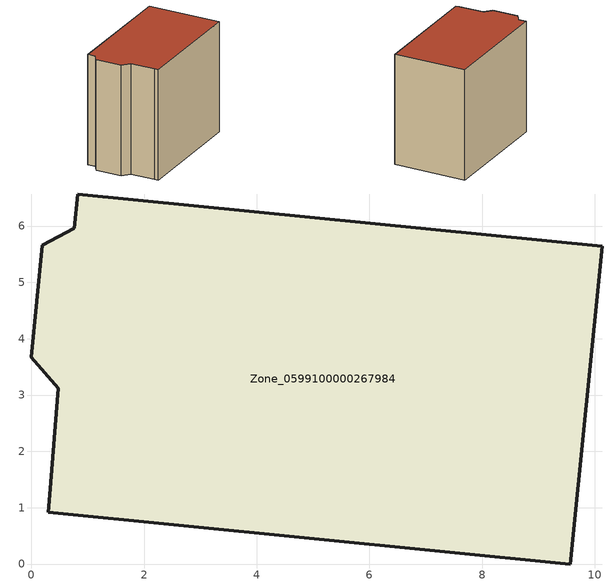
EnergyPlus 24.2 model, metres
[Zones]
Zone_0599100000267984
 floor ground (C_G): 0.19,5.66 0.76,5.96 0.82,6.57 10.13,5.64 9.57,0 0.3,0.92 0.33,1.23 0.48,3.12 0,3.67 z0
 wall outside (C_F): 0.76,5.96 0.19,5.66 0,3.67 0.48,3.12 0.33,1.23 0.3,0.92 9.57,0 10.13,5.64 0.82,6.57 0.76,5.96 z0:8.7
 roof outside (C_R): 0.33,1.23 0.3,0.92 9.57,0 10.13,5.64 0.82,6.57 0.76,5.96 0.19,5.66 0,3.67 0.48,3.12 z8.7
[BUILDING]
Pand.0599100000267984: North Axis=0; Terrain=City; Loads Convergence Tolerance Value=0.04; Temperature Convergence Tolerance Value=0.4; Solar Distribution=FullExterior; Maximum Number of Warmup Days=25; Minimum Number of Warmup Days=1
[Site:Location]
Rotterdam.The.Hague.AP_ZH_NLD Design_Conditions: Latitude=51.96; Longitude=4.45; Time Zone=1; Elevation=-4.5
[SITE:GROUNDTEMPERATURE:BUILDINGSURFACE]
18, 18, 18, 18, 18, 18, 18, 18, 18, 18, 18, 18
[MATERIAL] Thermal Absorptance=0.9; Solar Absorptance=0.7; Visible Absorptance=0.7
Name | Roughness | Thickness | Conductivity | Density | Specific Heat
G.TI.1946 | MediumSmooth | 0.15 | 1 | 540 | 1210
F.TI.1946 | Rough | 0.3 | 0.857143 | 1920 | 840
R.TI.1946 | MediumRough | 0.2 | 0.1 | 1500 | 1000
[CONSTRUCTION]
C_G: G.TI.1946
C_F: F.TI.1946
C_R: R.TI.1946
[ZONE]
Zone_0599100000267984: Type=1; Multiplier=1; Ceiling Height=Autocalculate; Volume=Autocalculate; Floor Area=autocalculate; Part of Total Floor Area=Yes
[ZONEINFILTRATION:DESIGNFLOWRATE]
Infil_Zone_0599100000267984: Zone or ZoneList or Space or SpaceList=Zone_0599100000267984; Schedule=AlwaysOn; Design Flow Rate Calculation Method=Flow/Area; Flow Rate per Floor Area=0.003; Constant Term Coefficient=1; Temperature Term Coefficient=0; Velocity Term Coefficient=0; Velocity Squared Term Coefficient=0
[HVACTEMPLATE:ZONE:IDEALLOADSAIRSYSTEM]
Zone_0599100000267984: Maximum Heating Supply Air Temperature=50; Minimum Cooling Supply Air Temperature=13; Maximum Heating Supply Air Humidity Ratio=0.0156; Minimum Cooling Supply Air Humidity Ratio=0.0077; Heating Limit=NoLimit; Cooling Limit=NoLimit; Dehumidification Control Type=ConstantSensibleHeatRatio; Cooling Sensible Heat Ratio=0.7; Dehumidification Setpoint=60; Humidification Control Type=None; Humidification Setpoint=30; Outdoor Air Method=None; Outdoor Air Flow Rate per Person=0.00944; Outdoor Air Flow Rate per Zone Floor Area=0; Outdoor Air Flow Rate per Zone=0; Demand Controlled Ventilation Type=None; Outdoor Air Economizer Type=NoEconomizer; Heat Recovery Type=None; Sensible Heat Recovery Effectiveness=0.7; Latent Heat Recovery Effectiveness=0.65
[ZONECONTROL:THERMOSTAT]
ThermostatControl_Zone_0599100000267984: Zone or ZoneList=Zone_0599100000267984; Control Type Schedule=DualSetpointControlType; Control 1=Thermostat_Zone_0599100000267984; Temperature Difference Between Cutout And Setpoint=0
[THERMOSTATSETPOINT:DUALSETPOINT]
Thermostat_Zone_0599100000267984: Heating Setpoint Temperature Schedule=HeatingSetpoint_Zone_0599100000267984; Cooling Setpoint Temperature Schedule=CoolingSetpoint_Zone_0599100000267984
[SCHEDULE:COMPACT]
HeatingSetpoint_Zone_0599100000267984: Through: 12/31, For: AllDays, Until: 24:00, 21
CoolingSetpoint_Zone_0599100000267984: Through: 12/31, For: AllDays, Until: 24:00, 24
DualSetpointControlType: Through: 12/31, For: AllDays, Until: 24:00, 4
AlwaysOn: Through: 12/31, For: AllDays, Until: 24:00, 1
